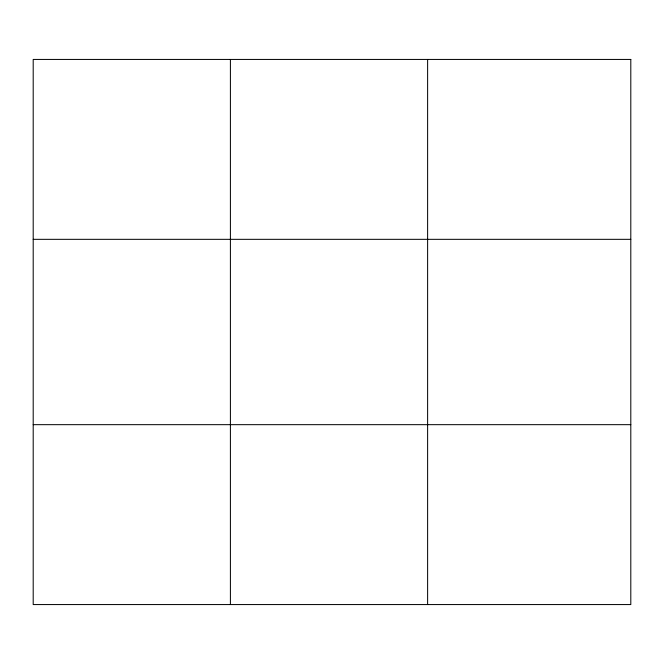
<?xml version="1.0" encoding="UTF-8"?>
<svg xmlns="http://www.w3.org/2000/svg" width="664" height="664" viewBox="0 0 664 664"><rect width="100%" height="100%" fill="white"/><g stroke="black" fill="none" stroke-linecap="round" stroke-linejoin="round"><path stroke-width="1" d="M230.408 604.564L230.408 59.436M427.616 604.564L427.616 59.436M33.2 239.331L630.8 239.331M33.2 424.669L630.8 424.669M630.8 59.436L630.8 604.564L33.2 604.564L33.2 59.436L630.8 59.436"/></g></svg>
